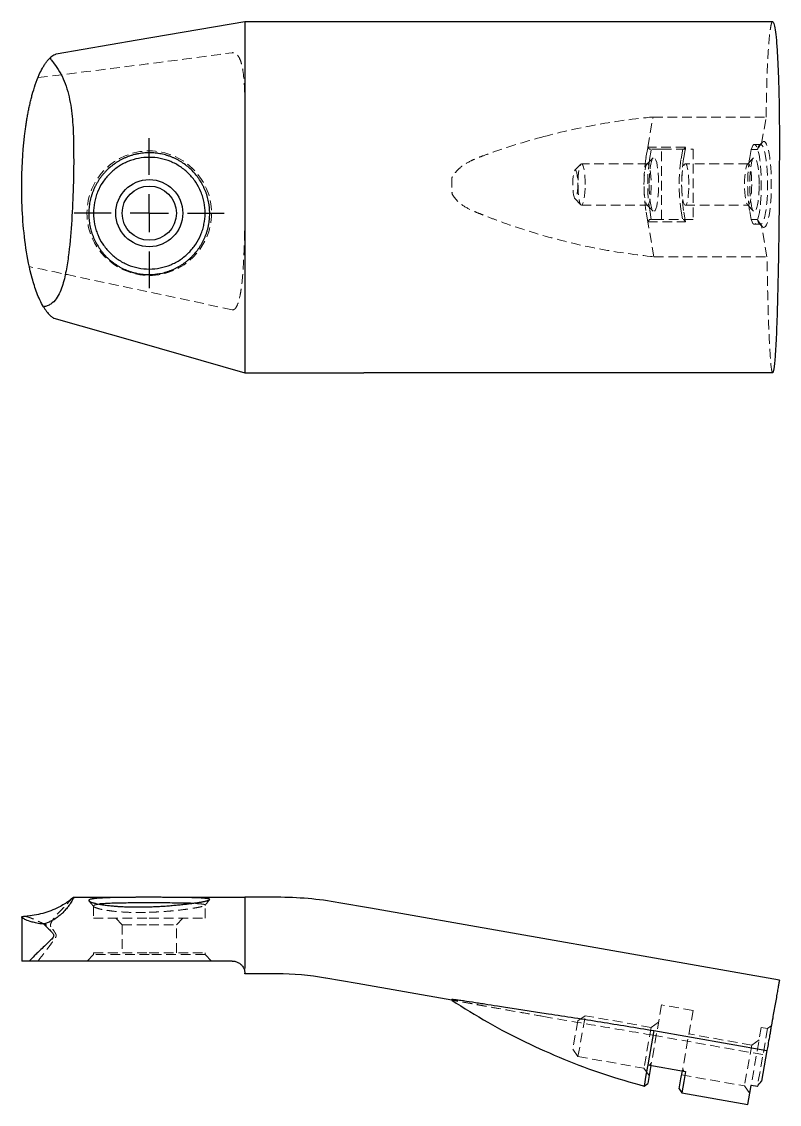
# Model space of a CAD drawing. Header units: millimetres. Extents: x 34 to 250, y 43 to 185.
# Drawn here: x 33.8 to 133, y 43.4 to 185.1 of the extents above; entities that cross this region are included whole.
import ezdxf

# ---------------------------------------------------------------- set-up
doc = ezdxf.new("R2010")
doc.units = ezdxf.units.MM
doc.linetypes.add('HIDDEN', pattern=[1.905, 1.27, -0.635])
doc.layers.add('10', color=7, linetype='Continuous')

# ---------------------------------------------------------------- blocks, each defined once
blk = doc.blocks.new('SW_CENTERMARKSYMBOL_0')
at = {"layer": '10', "color": 0}
for p, q in [((0, 5), (0, 9.81)), ((0, 0), (0, 2.5)), ((-5, 0), (-9.81, 0)), ((0, 0), (-2.5, 0)), ((0, 0), (0, -2.5)), ((0, 0), (2.5, 0)), ((5, 0), (9.81, 0)), ((0, -5), (0, -9.81))]:
    blk.add_line(p, q, dxfattribs=at)

msp = doc.modelspace()

# ---------------------------------------------------------------- linework, layer by layer
at = {"color": 7, "linetype": 'Continuous', "lineweight": 25}
for p, q in [((67.22, 185.09), (63.04, 185.09)), ((74.48, 185.09), (67.22, 185.09)), ((78.59, 185.09), (74.48, 185.09)), ((132.13, 185.09), (78.59, 185.09)), ((37.61, 180.42), (37.52, 180.35)), ((63.04, 139.15), (67.22, 139.15)), ((67.22, 139.15), (74.48, 139.15)), ((74.48, 139.15), (78.59, 139.15)), ((132.13, 139.15), (78.59, 139.15)), ((46.9, 70.45), (40.61, 70.45)), ((63.04, 70.45), (54.41, 70.45)), ((67.22, 70.48), (63.04, 70.48)), ((63.04, 70.45), (63.04, 62.13)), ((79.46, 69.05), (75.35, 69.77)), ((34.96, 68.05), (34.04, 67.97)), ((133, 59.61), (79.46, 69.05)), ((33.81, 67.89), (33.81, 62.13)), ((63.04, 60.46), (63.04, 60.54)), ((67.22, 60.46), (63.04, 60.46)), ((77.72, 59.18), (73.61, 59.9)), ((90.12, 56.99), (77.72, 59.18)), ((90.12, 56.99), (90.15, 57.14)), ((116.57, 53.03), (115.78, 48.54)), ((116.57, 53.03), (131.38, 50.42)), ((131.38, 50.42), (130.67, 46.4)), ((115.78, 48.54), (115.54, 47.21)), ((115.78, 48.54), (120.71, 47.67)), ((116.19, 48.46), (116.01, 47.43)), ((115.54, 47.21), (115.29, 45.76)), ((116.01, 47.43), (115.77, 46.1)), ((120.12, 46.7), (120.3, 47.74)), ((120.71, 47.67), (120.48, 46.34)), ((115.29, 45.76), (115.77, 46.1)), ((119.89, 45.38), (120.12, 46.7)), ((119.89, 45.38), (120.23, 44.89)), ((120.48, 46.34), (120.23, 44.89)), ((129.12, 44.82), (129.3, 45.83)), ((130.12, 45.69), (129.3, 45.83)), ((120.23, 44.89), (128.86, 43.37)), ((128.86, 43.37), (129.12, 44.82))]:
    msp.add_line(p, q, dxfattribs=at)
at = {"color": 7, "linetype": 'HIDDEN', "lineweight": 18}
for p, q in [((115.78, 168.68), (116.46, 172.62)), ((116.46, 172.62), (131.27, 172.62)), ((130.67, 169.16), (131.27, 172.62)), ((115.54, 167.34), (115.78, 168.68)), ((115.78, 168.68), (115.98, 168.39)), ((120.71, 168.68), (115.78, 168.68)), ((120.48, 167.34), (120.71, 168.68)), ((120.71, 168.68), (120.51, 168.39)), ((130.56, 169.01), (129.73, 169.01)), ((130.8, 169.34), (130.4, 168.93)), ((116.46, 167.29), (115.67, 166.46)), ((116.24, 168.39), (115.98, 168.39)), ((116.01, 167.04), (116.24, 168.39)), ((117.59, 168.39), (116.24, 168.39)), ((117.59, 159.2), (117.59, 168.39)), ((117.59, 168.39), (121.7, 168.39)), ((120.35, 168.39), (120.12, 167.04)), ((121.7, 168.39), (121.7, 159.2)), ((129.63, 167.29), (128.83, 166.46)), ((129.3, 168.37), (129.12, 167.34)), ((129.3, 168.37), (130.12, 168.37)), ((107.03, 166.46), (106.23, 165.64)), ((115.75, 166.51), (107.11, 166.51)), ((128.91, 166.51), (120.68, 166.51)), ((106.23, 161.94), (107.03, 161.12)), ((107.11, 161.08), (115.75, 161.08)), ((115.78, 158.9), (115.54, 160.25)), ((115.67, 161.12), (116.46, 160.3)), ((116.24, 159.2), (116.01, 160.54)), ((120.12, 160.54), (120.35, 159.2)), ((120.71, 158.9), (120.48, 160.25)), ((120.68, 161.08), (128.91, 161.08)), ((128.83, 161.12), (129.63, 160.3)), ((129.12, 160.25), (129.3, 159.21)), ((115.98, 159.2), (115.78, 158.9)), ((116.57, 154.33), (115.78, 158.9)), ((115.78, 158.9), (120.71, 158.9)), ((115.98, 159.2), (116.24, 159.2)), ((117.59, 159.2), (116.24, 159.2)), ((121.7, 159.2), (117.59, 159.2)), ((120.51, 159.2), (120.71, 158.9)), ((130.12, 159.21), (129.3, 159.21)), ((129.73, 158.57), (130.56, 158.57)), ((130.4, 158.65), (130.8, 158.24)), ((131.38, 154.33), (130.67, 158.42)), ((116.57, 154.33), (131.38, 154.33)), ((57.82, 67.73), (57.82, 69.46)), ((43.2, 69.33), (43.2, 67.73)), ((34.04, 67.97), (34.17, 67.98)), ((43.2, 67.73), (50.51, 67.73)), ((46.13, 67.73), (46.96, 66.89)), ((46.96, 66.89), (50.51, 66.89)), ((46.96, 66.89), (46.96, 63.22)), ((50.51, 67.73), (57.82, 67.73)), ((50.51, 66.89), (54.06, 66.89)), ((54.06, 66.89), (54.9, 67.73)), ((54.06, 63.22), (54.06, 66.89)), ((43.2, 62.97), (42.37, 62.13)), ((43.2, 63.22), (50.51, 63.22)), ((43.2, 63.22), (43.2, 62.97)), ((50.51, 62.97), (43.2, 62.97)), ((50.51, 63.22), (57.82, 63.22)), ((57.82, 62.97), (50.51, 62.97)), ((57.82, 62.97), (57.82, 63.22)), ((58.66, 62.13), (57.82, 62.97)), ((63.04, 60.52), (63.04, 60.46)), ((102.16, 54.87), (90.12, 56.99)), ((117.59, 56.39), (116.24, 48.75)), ((121.7, 55.66), (117.59, 56.39)), ((121.7, 55.66), (120.35, 48.03)), ((106.61, 54.29), (105.96, 50.59)), ((107.58, 54.97), (106.61, 54.29)), ((106.64, 49.62), (107.58, 54.97)), ((116.22, 53.45), (107.58, 54.97)), ((117.19, 54.12), (116.22, 53.45)), ((116.22, 53.45), (115.28, 48.1)), ((129.38, 51.13), (121.16, 52.58)), ((130.64, 53.45), (129.3, 45.83)), ((131.46, 53.3), (130.12, 45.69)), ((131.46, 53.3), (130.64, 53.45)), ((131.95, 53.64), (131.46, 53.3)), ((116.46, 52.42), (131.27, 49.81)), ((129.38, 51.13), (128.44, 45.78)), ((130.35, 51.8), (129.38, 51.13)), ((105.96, 50.59), (106.64, 49.62)), ((106.64, 49.62), (115.28, 48.1)), ((115.98, 48.5), (116.24, 48.75)), ((116.24, 48.75), (116.19, 48.46)), ((115.28, 48.1), (115.95, 47.13)), ((120.21, 47.23), (128.44, 45.78)), ((120.3, 47.74), (120.35, 48.03)), ((120.35, 48.03), (120.51, 47.7)), ((128.44, 45.78), (129.12, 44.81))]:
    msp.add_line(p, q, dxfattribs=at)
at = {"color": 7, "linetype": 'Continuous', "lineweight": 25, "flags": 128}
for points in [[(63.04, 185.09), (48.93, 182.67), (38.32, 180.86)], [(38, 146.3), (48.93, 143.18), (63.04, 139.15)]]:
    msp.add_lwpolyline(points, dxfattribs=at)
at = {"color": 7, "linetype": 'HIDDEN', "lineweight": 18, "flags": 128}
for points in [[(129.3, 168.37), (129.42, 168.68), (129.54, 168.89), (129.67, 169), (129.8, 169), (129.93, 168.89), (130.05, 168.69), (130.17, 168.38), (130.28, 167.97), (130.38, 167.49), (130.46, 166.92), (130.53, 166.3), (130.58, 165.62), (130.62, 164.9), (130.64, 164.16), (130.64, 163.42), (130.62, 162.68), (130.58, 161.96), (130.53, 161.29), (130.46, 160.66), (130.38, 160.1), (130.28, 159.61), (130.17, 159.21), (130.05, 158.9), (129.93, 158.69), (129.8, 158.58), (129.67, 158.58), (129.54, 158.69), (129.42, 158.9), (129.3, 159.21)], [(130.12, 168.37), (130.24, 168.68), (130.36, 168.89), (130.49, 169), (130.62, 169), (130.75, 168.89), (130.87, 168.69), (130.99, 168.38), (131.1, 167.97), (131.2, 167.49), (131.28, 166.92), (131.35, 166.3), (131.41, 165.62), (131.44, 164.9), (131.46, 164.16), (131.46, 163.42), (131.44, 162.68), (131.41, 161.96), (131.35, 161.29), (131.28, 160.66), (131.2, 160.1), (131.1, 159.61), (130.99, 159.21), (130.87, 158.9), (130.75, 158.69), (130.62, 158.58), (130.49, 158.58), (130.36, 158.69), (130.24, 158.9), (130.12, 159.21)], [(130.67, 158.42), (130.8, 158.24), (130.93, 158.16), (131.06, 158.18), (131.19, 158.3), (131.32, 158.52), (131.44, 158.83), (131.55, 159.24), (131.65, 159.72), (131.74, 160.28), (131.81, 160.91), (131.87, 161.58), (131.91, 162.29), (131.94, 163.04), (131.95, 163.79), (131.94, 164.55), (131.91, 165.29), (131.87, 166), (131.81, 166.68), (131.74, 167.3), (131.65, 167.86), (131.55, 168.35), (131.44, 168.75), (131.32, 169.06), (131.19, 169.28), (131.06, 169.41), (130.93, 169.43), (130.8, 169.34), (130.67, 169.16)], [(115.95, 163.79), (115.96, 163.19), (115.99, 162.61), (116.03, 162.06), (116.09, 161.56), (116.16, 161.13), (116.25, 160.77), (116.34, 160.5), (116.44, 160.32), (116.54, 160.24), (116.65, 160.27), (116.75, 160.4), (116.85, 160.62), (116.94, 160.94), (117.02, 161.33), (117.08, 161.8), (117.13, 162.33), (117.17, 162.9), (117.19, 163.49), (117.19, 164.09), (117.17, 164.69), (117.13, 165.25), (117.08, 165.78), (117.02, 166.25), (116.94, 166.65), (116.85, 166.96), (116.75, 167.19), (116.65, 167.31), (116.54, 167.34), (116.44, 167.26), (116.34, 167.09), (116.25, 166.81), (116.16, 166.46), (116.09, 166.02), (116.03, 165.52), (115.99, 164.97), (115.96, 164.39), (115.95, 163.79)], [(130.35, 163.79), (130.34, 164.39), (130.32, 164.97), (130.27, 165.52), (130.21, 166.02), (130.14, 166.46), (130.06, 166.81), (129.96, 167.09), (129.86, 167.26), (129.76, 167.34), (129.66, 167.31), (129.55, 167.19), (129.46, 166.96), (129.37, 166.65), (129.29, 166.25), (129.22, 165.78), (129.17, 165.25), (129.14, 164.69), (129.12, 164.09), (129.12, 163.49), (129.14, 162.9), (129.17, 162.33), (129.22, 161.8), (129.29, 161.33), (129.37, 160.94), (129.46, 160.62), (129.55, 160.4), (129.66, 160.27), (129.76, 160.24), (129.86, 160.32), (129.96, 160.5), (130.06, 160.77), (130.14, 161.13), (130.21, 161.56), (130.27, 162.06), (130.32, 162.61), (130.34, 163.19), (130.35, 163.79)], [(107.58, 163.79), (107.57, 164.32), (107.55, 164.83), (107.5, 165.3), (107.44, 165.71), (107.37, 166.05), (107.29, 166.3), (107.2, 166.45), (107.11, 166.51), (107.02, 166.45), (106.93, 166.3), (106.85, 166.05), (106.78, 165.71), (106.72, 165.3), (106.67, 164.83), (106.65, 164.32), (106.64, 163.79), (106.65, 163.26), (106.67, 162.75), (106.72, 162.28), (106.78, 161.87), (106.85, 161.53), (106.93, 161.28), (107.02, 161.13), (107.11, 161.08), (107.2, 161.13), (107.29, 161.28), (107.37, 161.53), (107.44, 161.87), (107.5, 162.28), (107.55, 162.75), (107.57, 163.26), (107.58, 163.79)], [(115.28, 163.79), (115.29, 164.32), (115.31, 164.83), (115.36, 165.3), (115.42, 165.71), (115.49, 166.05), (115.57, 166.3), (115.66, 166.45), (115.75, 166.51), (115.84, 166.45), (115.93, 166.3), (116.01, 166.05), (116.08, 165.71), (116.14, 165.3), (116.18, 164.83), (116.21, 164.32), (116.22, 163.79), (116.21, 163.26), (116.18, 162.75), (116.14, 162.28), (116.08, 161.87), (116.01, 161.53), (115.93, 161.28), (115.84, 161.13), (115.75, 161.08), (115.66, 161.13), (115.57, 161.28), (115.49, 161.53), (115.42, 161.87), (115.36, 162.28), (115.31, 162.75), (115.29, 163.26), (115.28, 163.79)], [(121.16, 163.79), (121.15, 164.32), (121.12, 164.83), (121.08, 165.3), (121.02, 165.71), (120.95, 166.05), (120.87, 166.3), (120.78, 166.45), (120.68, 166.51), (120.59, 166.45), (120.5, 166.3), (120.42, 166.05), (120.35, 165.71), (120.29, 165.3), (120.25, 164.83), (120.22, 164.32), (120.21, 163.79), (120.22, 163.26), (120.25, 162.75), (120.29, 162.28), (120.35, 161.87), (120.42, 161.53), (120.5, 161.28), (120.59, 161.13), (120.68, 161.08), (120.78, 161.13), (120.87, 161.28), (120.95, 161.53), (121.02, 161.87), (121.08, 162.28), (121.12, 162.75), (121.15, 163.26), (121.16, 163.79)], [(129.38, 163.79), (129.37, 163.26), (129.35, 162.75), (129.3, 162.28), (129.25, 161.87), (129.17, 161.53), (129.09, 161.28), (129, 161.13), (128.91, 161.08), (128.82, 161.13), (128.73, 161.28), (128.65, 161.53), (128.58, 161.87), (128.52, 162.28), (128.48, 162.75), (128.45, 163.26), (128.44, 163.79), (128.45, 164.32), (128.48, 164.83), (128.52, 165.3), (128.58, 165.71), (128.65, 166.05), (128.73, 166.3), (128.82, 166.45), (128.91, 166.51), (129, 166.45), (129.09, 166.3), (129.17, 166.05), (129.25, 165.71), (129.3, 165.3), (129.35, 164.83), (129.37, 164.32), (129.38, 163.79)], [(106.61, 163.79), (106.6, 163.36), (106.58, 162.95), (106.54, 162.58), (106.48, 162.28), (106.42, 162.07), (106.34, 161.94), (106.27, 161.91), (106.19, 161.99), (106.12, 162.16), (106.06, 162.42), (106.01, 162.76), (105.98, 163.15), (105.96, 163.57), (105.96, 164.01), (105.98, 164.43), (106.01, 164.82), (106.06, 165.16), (106.12, 165.42), (106.19, 165.59), (106.27, 165.67), (106.34, 165.64), (106.42, 165.52), (106.48, 165.3), (106.54, 165), (106.58, 164.63), (106.6, 164.22), (106.61, 163.79)]]:
    msp.add_lwpolyline(points, dxfattribs=at)
at = {"color": 7, "linetype": 'HIDDEN', "lineweight": 18}
msp.add_circle((50.51, 160.03), 8.15, dxfattribs=at)
at = {"color": 7, "linetype": 'Continuous', "lineweight": 25}
for radius in [4.39, 3.55]:
    msp.add_circle((50.51, 160.03), radius, dxfattribs=at)
at = {"color": 7, "linetype": 'HIDDEN', "lineweight": 18}
for centre, radius, start, end in [((139.18, 163.79), 23.9, 171.471, 188.529), ((144.12, 163.79), 23.9, 171.471, 188.529), ((152.75, 163.79), 23.9, 171.471, 188.529), ((137.54, 163.79), 21.78, 171.4209, 188.5791), ((141.66, 163.79), 21.78, 171.4209, 188.5791), ((118.58, 163.79), 28.46, 178.2422, 182.445)]:
    msp.add_arc(centre, radius, start, end, dxfattribs=at)
at = {"color": 7, "linetype": 'Continuous', "lineweight": 25}
for radius in [46.78, 36.76]:
    msp.add_arc((67.22, 23.7), radius, 80, 90, dxfattribs=at)
for points, knots in [([(63.04, 185.09), (63.04, 185.09), (63.04, 185.11), (63.04, 185.03), (63.04, 184.85), (63.04, 184.54), (63.04, 184.15), (63.04, 183.48), (63.04, 182.43), (63.04, 181), (63.04, 179.42), (63.04, 177.76), (63.04, 175.92), (63.04, 173.96), (63.04, 171.95), (63.04, 170.67), (63.04, 170.06)], [0, 0, 0, 0, 0.004083, 0.030239, 0.057959, 0.08825, 0.121695, 0.158497, 0.241577, 0.335007, 0.434955, 0.537534, 0.639402, 0.769811, 0.890622, 1, 1, 1, 1]), ([(132.13, 185.09), (132.18, 185.09), (132.23, 185.02), (132.34, 184.67), (132.4, 184.41), (132.5, 183.67), (132.56, 183.21), (132.66, 182.08), (132.7, 181.42), (132.79, 179.96), (132.83, 179.15), (132.89, 177.43), (132.92, 176.52), (132.96, 174.67), (132.98, 173.72), (133, 171.86), (133, 170.94), (133, 170.06)], [0, 0, 0, 0, 0.125, 0.125, 0.25, 0.25, 0.375, 0.375, 0.5, 0.5, 0.625, 0.625, 0.75, 0.75, 0.875, 0.875, 1, 1, 1, 1]), ([(34.17, 170.06), (34.2, 170.26), (34.25, 170.67), (34.33, 171.29), (34.42, 171.91), (34.53, 172.53), (34.64, 173.16), (34.76, 173.77), (34.9, 174.38), (35.04, 174.98), (35.26, 175.79), (35.58, 176.87), (36.02, 178.03), (36.44, 178.87), (36.75, 179.39), (36.98, 179.74), (37.21, 180.03), (37.42, 180.25), (37.56, 180.38), (37.62, 180.44)], [0, 0, 0, 0, 0.054809, 0.110392, 0.166517, 0.222934, 0.279383, 0.335597, 0.391306, 0.446239, 0.500134, 0.617977, 0.749928, 0.833016, 0.874807, 0.914797, 0.94831, 0.976414, 1, 1, 1, 1]), ([(37.62, 180.44), (37.6, 180.42), (37.59, 180.41), (37.58, 180.37), (37.57, 180.36), (37.57, 180.31), (37.58, 180.27), (37.62, 180.17), (37.66, 180.11), (37.81, 179.9), (37.93, 179.75), (38.3, 179.28), (38.55, 178.93), (39, 178.17), (39.21, 177.75), (39.56, 176.88), (39.71, 176.43), (39.96, 175.5), (40.07, 175.02), (40.25, 174.05), (40.32, 173.56), (40.49, 172.08), (40.55, 171.08), (40.58, 170.08)], [0, 0, 0, 0, 0.007812, 0.007812, 0.015625, 0.015625, 0.03125, 0.03125, 0.0625, 0.0625, 0.125, 0.125, 0.25, 0.25, 0.375, 0.375, 0.5, 0.5, 0.625, 0.625, 0.75, 0.75, 1, 1, 1, 1]), ([(38.32, 180.86), (38.32, 180.86), (38.33, 180.86), (38.28, 180.84), (38.03, 180.74), (37.79, 180.56), (37.62, 180.44)], [0, 0, 0, 0, 0.013389, 0.100866, 0.355789, 1, 1, 1, 1]), ([(63.04, 170.06), (63.04, 169.01), (63.04, 166.83), (63.04, 163.43), (63.04, 159.8), (63.04, 156.29), (63.04, 153), (63.04, 150.02), (63.04, 147.2), (63.04, 144.81), (63.04, 142.9), (63.04, 141.47), (63.04, 140.41), (63.04, 139.7), (63.04, 139.34), (63.04, 139.19), (63.04, 139.14), (63.04, 139.15), (63.04, 139.15)], [0, 0, 0, 0, 0.097909, 0.204523, 0.318776, 0.43851, 0.534172, 0.628648, 0.718948, 0.801636, 0.857018, 0.904521, 0.943025, 0.965732, 0.983517, 0.990992, 0.997903, 1, 1, 1, 1]), ([(133, 170.06), (133, 168.24), (133, 166.35), (132.98, 162.52), (132.96, 160.58), (132.92, 156.78), (132.89, 154.91), (132.83, 151.37), (132.79, 149.71), (132.7, 146.69), (132.66, 145.34), (132.56, 143.03), (132.5, 142.07), (132.4, 140.56), (132.34, 140.02), (132.23, 139.31), (132.18, 139.15), (132.13, 139.15)], [0, 0, 0, 0, 0.125, 0.125, 0.25, 0.25, 0.375, 0.375, 0.5, 0.5, 0.625, 0.625, 0.75, 0.75, 0.875, 0.875, 1, 1, 1, 1]), ([(50.51, 167.94), (50.64, 167.94), (50.77, 167.94), (51.03, 167.92), (51.16, 167.91), (51.36, 167.89), (51.42, 167.89), (51.55, 167.87), (51.62, 167.86), (51.81, 167.83), (51.94, 167.81), (52.32, 167.73), (52.57, 167.67), (52.94, 167.56), (53.06, 167.52), (53.31, 167.43), (53.43, 167.38), (53.61, 167.31), (53.67, 167.28), (53.79, 167.23), (53.85, 167.2), (53.96, 167.14), (54.02, 167.12), (54.14, 167.06), (54.2, 167.03), (54.37, 166.93), (54.48, 166.87), (54.7, 166.74), (54.81, 166.67), (55.14, 166.45), (55.34, 166.29), (55.74, 165.96), (55.94, 165.79), (56.31, 165.42), (56.48, 165.22), (56.81, 164.82), (56.96, 164.61), (57.25, 164.18), (57.38, 163.96), (57.53, 163.67), (57.56, 163.61), (57.62, 163.49), (57.65, 163.43), (57.7, 163.31), (57.73, 163.25), (57.78, 163.13), (57.81, 163.07), (57.88, 162.89), (57.93, 162.77), (58.02, 162.53), (58.06, 162.4), (58.13, 162.16), (58.16, 162.03), (58.23, 161.78), (58.25, 161.65), (58.3, 161.4), (58.33, 161.27), (58.35, 161.07), (58.36, 161.01), (58.38, 160.88), (58.39, 160.81), (58.4, 160.62), (58.41, 160.49), (58.42, 160.23), (58.43, 160.1), (58.43, 159.71), (58.41, 159.45), (58.37, 159.06), (58.36, 158.93), (58.32, 158.68), (58.3, 158.55), (58.26, 158.35), (58.24, 158.29), (58.21, 158.16), (58.2, 158.1), (58.15, 157.91), (58.12, 157.78), (58.04, 157.53), (58, 157.41), (57.91, 157.17), (57.86, 157.05), (57.77, 156.81), (57.71, 156.69), (57.6, 156.45), (57.54, 156.34), (57.42, 156.11), (57.36, 155.99), (57.26, 155.83), (57.22, 155.77), (57.15, 155.66), (57.12, 155.6), (57.01, 155.44), (56.93, 155.34), (56.78, 155.13), (56.7, 155.02), (56.45, 154.72), (56.28, 154.53), (56, 154.26), (55.91, 154.17), (55.72, 153.99), (55.62, 153.9), (55.47, 153.78), (55.42, 153.74), (55.31, 153.66), (55.26, 153.62), (55.11, 153.5), (55, 153.43), (54.78, 153.28), (54.67, 153.21), (54.45, 153.08), (54.34, 153.01), (54.11, 152.89), (54, 152.83), (53.77, 152.72), (53.65, 152.67), (53.41, 152.57), (53.29, 152.52), (53.1, 152.45), (53.04, 152.43), (52.92, 152.39), (52.85, 152.37), (52.67, 152.31), (52.54, 152.27), (52.29, 152.21), (52.16, 152.18), (51.9, 152.13), (51.78, 152.11), (51.58, 152.08), (51.52, 152.07), (51.39, 152.05), (51.32, 152.04), (51.13, 152.02), (51, 152.01), (50.74, 152), (50.61, 152), (50.22, 152), (49.96, 152.01), (49.58, 152.05), (49.45, 152.06), (49.19, 152.1), (49.06, 152.12), (48.87, 152.16), (48.81, 152.17), (48.68, 152.2), (48.62, 152.22), (48.43, 152.27), (48.3, 152.3), (48.05, 152.38), (47.93, 152.42), (47.69, 152.51), (47.57, 152.55), (47.33, 152.65), (47.21, 152.7), (46.98, 152.82), (46.86, 152.87), (46.63, 153), (46.52, 153.06), (46.35, 153.16), (46.3, 153.2), (46.19, 153.27), (46.13, 153.31), (45.97, 153.41), (45.87, 153.49), (45.66, 153.65), (45.56, 153.73), (45.26, 153.97), (45.07, 154.15), (44.8, 154.42), (44.71, 154.52), (44.58, 154.66), (44.54, 154.71), (44.45, 154.81), (44.41, 154.86), (44.33, 154.96), (44.29, 155.02), (44.21, 155.12), (44.17, 155.17), (44.05, 155.33), (43.98, 155.44), (43.77, 155.76), (43.63, 155.98), (43.45, 156.33), (43.4, 156.44), (43.29, 156.68), (43.23, 156.79), (43.14, 157.04), (43.09, 157.16), (43, 157.41), (42.96, 157.53), (42.89, 157.78), (42.85, 157.9), (42.79, 158.16), (42.76, 158.28), (42.69, 158.66), (42.65, 158.92), (42.61, 159.31), (42.6, 159.44), (42.59, 159.63), (42.59, 159.7), (42.59, 159.83), (42.59, 159.9), (42.59, 160.03), (42.59, 160.09), (42.59, 160.22), (42.6, 160.29), (42.6, 160.48), (42.61, 160.61), (42.65, 161), (42.69, 161.26), (42.79, 161.77), (42.85, 162.02), (42.95, 162.33), (42.97, 162.4), (43.01, 162.52), (43.03, 162.58), (43.07, 162.71), (43.1, 162.77), (43.14, 162.89), (43.17, 162.95), (43.24, 163.13), (43.29, 163.25), (43.4, 163.49), (43.46, 163.6), (43.58, 163.83), (43.65, 163.95), (43.78, 164.17), (43.85, 164.28), (43.99, 164.5), (44.07, 164.6), (44.18, 164.76), (44.22, 164.81), (44.3, 164.92), (44.35, 164.97), (44.47, 165.12), (44.55, 165.22), (44.73, 165.41), (44.82, 165.51), (45.09, 165.79), (45.28, 165.96), (45.58, 166.21), (45.69, 166.29), (45.89, 166.44), (46, 166.52), (46.16, 166.63), (46.22, 166.66), (46.33, 166.74), (46.38, 166.77), (46.55, 166.87), (46.66, 166.94), (46.89, 167.06), (47.01, 167.12), (47.24, 167.23), (47.36, 167.28), (47.6, 167.38), (47.72, 167.43), (47.96, 167.52), (48.09, 167.56), (48.34, 167.63), (48.46, 167.67), (48.65, 167.72), (48.71, 167.73), (48.84, 167.76), (48.91, 167.77), (49.1, 167.81), (49.23, 167.83), (49.48, 167.87), (49.61, 167.89), (50, 167.93), (50.25, 167.94), (50.51, 167.94)], [0.0021319, 0.0021319, 0.0021319, 0.0021319, 0.00259569, 0.00259569, 0.00305949, 0.00305949, 0.00329139, 0.00329139, 0.00352329, 0.00352329, 0.00398708, 0.00398708, 0.00491467, 0.00491467, 0.00537847, 0.00537847, 0.00584226, 0.00584226, 0.00607416, 0.00607416, 0.00630606, 0.00630606, 0.00653795, 0.00653795, 0.00676985, 0.00676985, 0.00723365, 0.00723365, 0.00769744, 0.00769744, 0.00862503, 0.00862503, 0.00955262, 0.00955262, 0.01048021, 0.01048021, 0.01140781, 0.01140781, 0.0123354, 0.0123354, 0.01256729, 0.01256729, 0.01279919, 0.01279919, 0.01303109, 0.01303109, 0.01326299, 0.01326299, 0.01372678, 0.01372678, 0.01419058, 0.01419058, 0.01465437, 0.01465437, 0.01511817, 0.01511817, 0.01558196, 0.01558196, 0.01581386, 0.01581386, 0.01604576, 0.01604576, 0.01650955, 0.01650955, 0.01697335, 0.01697335, 0.01790094, 0.01790094, 0.01836473, 0.01836473, 0.01882853, 0.01882853, 0.01906043, 0.01906043, 0.01929233, 0.01929233, 0.01975612, 0.01975612, 0.02021992, 0.02021992, 0.02068371, 0.02068371, 0.02114751, 0.02114751, 0.0216113, 0.0216113, 0.0220751, 0.0220751, 0.02230699, 0.02230699, 0.02253889, 0.02253889, 0.02300269, 0.02300269, 0.02346648, 0.02346648, 0.02439407, 0.02439407, 0.02485787, 0.02485787, 0.02532166, 0.02532166, 0.02555356, 0.02555356, 0.02578546, 0.02578546, 0.02624925, 0.02624925, 0.02671305, 0.02671305, 0.02717685, 0.02717685, 0.02764064, 0.02764064, 0.02810444, 0.02810444, 0.02856823, 0.02856823, 0.02880013, 0.02880013, 0.02903203, 0.02903203, 0.02949582, 0.02949582, 0.02995962, 0.02995962, 0.03042341, 0.03042341, 0.03065531, 0.03065531, 0.03088721, 0.03088721, 0.031351, 0.031351, 0.0318148, 0.0318148, 0.03274239, 0.03274239, 0.03320618, 0.03320618, 0.03366998, 0.03366998, 0.03390188, 0.03390188, 0.03413377, 0.03413377, 0.03459757, 0.03459757, 0.03506137, 0.03506137, 0.03552516, 0.03552516, 0.03598896, 0.03598896, 0.03645275, 0.03645275, 0.03691655, 0.03691655, 0.03714844, 0.03714844, 0.03738034, 0.03738034, 0.03784414, 0.03784414, 0.03830793, 0.03830793, 0.03923552, 0.03923552, 0.03969932, 0.03969932, 0.03993122, 0.03993122, 0.04016311, 0.04016311, 0.04039501, 0.04039501, 0.04062691, 0.04062691, 0.0410907, 0.0410907, 0.04201829, 0.04201829, 0.04248209, 0.04248209, 0.04294589, 0.04294589, 0.04340968, 0.04340968, 0.04387348, 0.04387348, 0.04433727, 0.04433727, 0.04480107, 0.04480107, 0.04572866, 0.04572866, 0.04619245, 0.04619245, 0.04642435, 0.04642435, 0.04665625, 0.04665625, 0.04688815, 0.04688815, 0.04712004, 0.04712004, 0.04758384, 0.04758384, 0.04851143, 0.04851143, 0.04943902, 0.04943902, 0.04967092, 0.04967092, 0.04990281, 0.04990281, 0.05013471, 0.05013471, 0.05036661, 0.05036661, 0.05083041, 0.05083041, 0.0512942, 0.0512942, 0.051758, 0.051758, 0.05222179, 0.05222179, 0.05268559, 0.05268559, 0.05291748, 0.05291748, 0.05314938, 0.05314938, 0.05361318, 0.05361318, 0.05407697, 0.05407697, 0.05500456, 0.05500456, 0.05546836, 0.05546836, 0.05593215, 0.05593215, 0.05616405, 0.05616405, 0.05639595, 0.05639595, 0.05685974, 0.05685974, 0.05732354, 0.05732354, 0.05778733, 0.05778733, 0.05825113, 0.05825113, 0.05871493, 0.05871493, 0.05917872, 0.05917872, 0.05941062, 0.05941062, 0.05964252, 0.05964252, 0.06010631, 0.06010631, 0.06057011, 0.06057011, 0.0614977, 0.0614977, 0.0614977, 0.0614977]), ([(50.51, 152.72), (51, 152.72), (51.47, 152.77), (52.41, 152.96), (52.88, 153.1), (53.54, 153.37), (53.75, 153.47), (54.17, 153.7), (54.38, 153.82), (54.98, 154.22), (55.34, 154.53), (55.85, 155.03), (56.01, 155.21), (56.31, 155.58), (56.46, 155.77), (56.85, 156.36), (57.08, 156.78), (57.35, 157.44), (57.44, 157.67), (57.58, 158.13), (57.63, 158.36), (57.77, 159.06), (57.82, 159.53), (57.82, 160.49), (57.78, 160.97), (57.64, 161.67), (57.58, 161.9), (57.45, 162.36), (57.36, 162.59), (57.09, 163.26), (56.87, 163.68), (56.34, 164.47), (56.03, 164.85), (55.36, 165.53), (54.99, 165.83), (54.39, 166.23), (54.18, 166.36), (53.76, 166.59), (53.54, 166.69), (52.88, 166.96), (52.42, 167.1), (51.48, 167.29), (51, 167.34), (50.03, 167.34), (49.56, 167.29), (48.62, 167.11), (48.15, 166.97), (47.49, 166.69), (47.27, 166.59), (46.85, 166.36), (46.64, 166.24), (46.04, 165.83), (45.67, 165.53), (45.17, 165.02), (45.01, 164.84), (44.7, 164.47), (44.56, 164.28), (44.16, 163.68), (43.94, 163.26), (43.66, 162.6), (43.58, 162.37), (43.44, 161.91), (43.39, 161.68), (43.25, 160.98), (43.2, 160.5), (43.2, 159.54), (43.25, 159.07), (43.39, 158.37), (43.45, 158.14), (43.59, 157.68), (43.67, 157.46), (43.94, 156.79), (44.16, 156.38), (44.69, 155.59), (45, 155.21), (45.67, 154.54), (46.04, 154.23), (46.63, 153.83), (46.84, 153.71), (47.26, 153.48), (47.48, 153.38), (48.14, 153.1), (48.59, 152.96), (49.54, 152.77), (50.02, 152.72), (50.5, 152.72)], [0, 0, 0, 0, 0.03125, 0.03125, 0.0625, 0.0625, 0.078125, 0.078125, 0.09375, 0.09375, 0.125, 0.125, 0.140625, 0.140625, 0.15625, 0.15625, 0.1875, 0.1875, 0.203125, 0.203125, 0.21875, 0.21875, 0.25, 0.25, 0.28125, 0.28125, 0.296875, 0.296875, 0.3125, 0.3125, 0.34375, 0.34375, 0.375, 0.375, 0.40625, 0.40625, 0.421875, 0.421875, 0.4375, 0.4375, 0.46875, 0.46875, 0.5, 0.5, 0.53125, 0.53125, 0.5625, 0.5625, 0.578125, 0.578125, 0.59375, 0.59375, 0.625, 0.625, 0.640625, 0.640625, 0.65625, 0.65625, 0.6875, 0.6875, 0.703125, 0.703125, 0.71875, 0.71875, 0.75, 0.75, 0.78125, 0.78125, 0.796875, 0.796875, 0.8125, 0.8125, 0.84375, 0.84375, 0.875, 0.875, 0.90625, 0.90625, 0.921875, 0.921875, 0.9375, 0.9375, 0.96875, 0.96875, 1, 1, 1, 1]), ([(36.66, 147.77), (36.48, 148.06), (36.33, 148.36), (36.04, 148.97), (35.91, 149.28), (35.56, 150.22), (35.36, 150.86), (34.83, 152.81), (34.57, 154.13), (34.17, 156.78), (34.03, 158.13), (33.85, 160.81), (33.81, 162.16), (33.81, 163.5)], [0, 0, 0, 0, 0.0625, 0.0625, 0.125, 0.125, 0.25, 0.25, 0.5, 0.5, 0.75, 0.75, 1, 1, 1, 1]), ([(40.56, 163.44), (40.51, 162), (40.45, 160.55), (40.27, 157.68), (40.15, 156.25), (39.89, 154.13), (39.79, 153.43), (39.54, 152.03), (39.39, 151.34), (39.08, 150.35), (38.97, 150.03), (38.69, 149.4), (38.53, 149.1), (38.13, 148.55), (37.89, 148.31), (37.47, 148.04), (37.32, 147.96), (37, 147.84), (36.83, 147.8), (36.66, 147.77)], [0, 0, 0, 0, 0.25, 0.25, 0.5, 0.5, 0.625, 0.625, 0.75, 0.75, 0.8125, 0.8125, 0.875, 0.875, 0.9375, 0.9375, 0.96875, 0.96875, 1, 1, 1, 1]), ([(36.66, 147.77), (36.79, 147.57), (37.05, 147.15), (37.48, 146.68), (37.82, 146.41), (37.96, 146.32), (38, 146.3), (38, 146.3), (38, 146.3)], [0, 0, 0, 0, 0.31949, 0.64529, 0.888233, 0.939525, 0.982477, 1, 1, 1, 1]), ([(40.48, 70.42), (40.36, 70.31), (40.07, 70.04), (39.53, 69.66), (38.86, 69.26), (38.04, 68.86), (37.08, 68.5), (36, 68.21), (35.26, 68.1), (34.89, 68.04)], [0, 0, 0, 0, 0.074077, 0.187232, 0.30442, 0.428718, 0.609082, 0.802396, 1, 1, 1, 1]), ([(40.56, 70.3), (40.51, 70.21), (40.45, 70.1), (40.27, 69.8), (40.15, 69.62), (39.89, 69.26), (39.79, 69.13), (39.54, 68.82), (39.39, 68.65), (39.08, 68.35), (38.97, 68.24), (38.69, 68.01), (38.53, 67.88), (38.13, 67.62), (37.89, 67.47), (37.47, 67.27), (37.32, 67.21), (37, 67.08), (36.83, 67.03), (36.66, 66.98)], [0, 0, 0, 0, 0.25, 0.25, 0.5, 0.5, 0.625, 0.625, 0.75, 0.75, 0.8125, 0.8125, 0.875, 0.875, 0.9375, 0.9375, 0.96875, 0.96875, 1, 1, 1, 1]), ([(40.61, 70.45), (40.61, 70.44), (40.62, 70.42), (40.6, 70.37), (40.57, 70.32), (40.56, 70.3)], [0, 0, 0, 0, 0.2385537, 0.6192154, 1, 1, 1, 1]), ([(50.51, 70.47), (50.64, 70.47), (50.77, 70.47), (51.03, 70.47), (51.16, 70.47), (51.36, 70.47), (51.42, 70.47), (51.55, 70.47), (51.62, 70.47), (51.81, 70.47), (51.94, 70.47), (52.32, 70.47), (52.57, 70.47), (52.94, 70.46), (53.06, 70.46), (53.31, 70.46), (53.43, 70.46), (53.61, 70.46), (53.67, 70.46), (53.79, 70.46), (53.85, 70.46), (53.96, 70.46), (54.02, 70.46), (54.14, 70.46), (54.2, 70.46), (54.37, 70.45), (54.48, 70.45), (54.7, 70.45), (54.81, 70.45), (55.14, 70.44), (55.34, 70.44), (55.74, 70.43), (55.94, 70.43), (56.31, 70.42), (56.48, 70.41), (56.81, 70.4), (56.96, 70.4), (57.25, 70.38), (57.38, 70.37), (57.53, 70.36), (57.56, 70.36), (57.62, 70.36), (57.65, 70.36), (57.7, 70.35), (57.73, 70.35), (57.78, 70.34), (57.81, 70.34), (57.88, 70.33), (57.93, 70.33), (58.02, 70.32), (58.06, 70.31), (58.13, 70.3), (58.16, 70.3), (58.23, 70.28), (58.25, 70.28), (58.3, 70.26), (58.33, 70.26), (58.35, 70.25), (58.36, 70.24), (58.38, 70.24), (58.39, 70.23), (58.4, 70.22), (58.41, 70.21), (58.42, 70.2), (58.43, 70.19), (58.43, 70.17), (58.41, 70.15), (58.37, 70.12), (58.36, 70.12), (58.32, 70.1), (58.3, 70.09), (58.26, 70.07), (58.24, 70.07), (58.21, 70.06), (58.2, 70.05), (58.15, 70.04), (58.12, 70.03), (58.04, 70.01), (58, 70), (57.91, 69.98), (57.86, 69.97), (57.77, 69.95), (57.71, 69.94), (57.6, 69.91), (57.54, 69.9), (57.42, 69.88), (57.36, 69.87), (57.26, 69.85), (57.22, 69.84), (57.15, 69.83), (57.12, 69.83), (57.01, 69.81), (56.93, 69.8), (56.78, 69.77), (56.7, 69.76), (56.45, 69.73), (56.28, 69.7), (56, 69.67), (55.91, 69.66), (55.72, 69.63), (55.62, 69.62), (55.47, 69.6), (55.42, 69.6), (55.31, 69.58), (55.26, 69.58), (55.11, 69.56), (55, 69.55), (54.78, 69.53), (54.67, 69.51), (54.45, 69.49), (54.34, 69.48), (54.11, 69.46), (54, 69.45), (53.77, 69.43), (53.65, 69.42), (53.41, 69.4), (53.29, 69.39), (53.1, 69.37), (53.04, 69.37), (52.92, 69.36), (52.85, 69.35), (52.67, 69.34), (52.54, 69.33), (52.29, 69.32), (52.16, 69.31), (51.9, 69.29), (51.78, 69.28), (51.58, 69.27), (51.52, 69.27), (51.39, 69.27), (51.32, 69.26), (51.13, 69.25), (51, 69.25), (50.74, 69.24), (50.61, 69.23), (50.22, 69.22), (49.96, 69.21), (49.58, 69.21), (49.45, 69.21), (49.19, 69.21), (49.06, 69.21), (48.87, 69.21), (48.81, 69.21), (48.68, 69.21), (48.62, 69.21), (48.43, 69.21), (48.3, 69.21), (48.05, 69.22), (47.93, 69.22), (47.69, 69.23), (47.57, 69.23), (47.33, 69.24), (47.21, 69.24), (46.98, 69.26), (46.86, 69.26), (46.63, 69.27), (46.52, 69.28), (46.35, 69.29), (46.3, 69.3), (46.19, 69.31), (46.13, 69.31), (45.97, 69.32), (45.87, 69.33), (45.66, 69.35), (45.56, 69.36), (45.26, 69.39), (45.07, 69.41), (44.8, 69.45), (44.71, 69.46), (44.58, 69.48), (44.54, 69.48), (44.45, 69.5), (44.41, 69.5), (44.33, 69.51), (44.29, 69.52), (44.21, 69.53), (44.17, 69.54), (44.05, 69.56), (43.98, 69.57), (43.77, 69.61), (43.63, 69.64), (43.45, 69.68), (43.4, 69.69), (43.29, 69.72), (43.23, 69.74), (43.14, 69.76), (43.09, 69.78), (43, 69.8), (42.96, 69.82), (42.89, 69.85), (42.85, 69.86), (42.79, 69.88), (42.76, 69.9), (42.69, 69.94), (42.65, 69.96), (42.61, 70), (42.6, 70.01), (42.59, 70.03), (42.59, 70.04), (42.59, 70.05), (42.59, 70.05), (42.59, 70.06), (42.59, 70.07), (42.59, 70.08), (42.6, 70.09), (42.6, 70.1), (42.61, 70.11), (42.65, 70.15), (42.69, 70.17), (42.79, 70.2), (42.85, 70.22), (42.95, 70.24), (42.97, 70.25), (43.01, 70.25), (43.03, 70.26), (43.07, 70.27), (43.1, 70.27), (43.14, 70.28), (43.17, 70.28), (43.24, 70.29), (43.29, 70.3), (43.4, 70.31), (43.46, 70.32), (43.58, 70.33), (43.65, 70.34), (43.78, 70.35), (43.85, 70.35), (43.99, 70.36), (44.07, 70.37), (44.18, 70.38), (44.22, 70.38), (44.3, 70.38), (44.35, 70.38), (44.47, 70.39), (44.55, 70.39), (44.73, 70.4), (44.82, 70.41), (45.09, 70.42), (45.28, 70.42), (45.58, 70.43), (45.69, 70.43), (45.89, 70.44), (46, 70.44), (46.16, 70.44), (46.22, 70.44), (46.33, 70.44), (46.38, 70.44), (46.55, 70.45), (46.66, 70.45), (46.89, 70.45), (47.01, 70.45), (47.24, 70.46), (47.36, 70.46), (47.6, 70.46), (47.72, 70.46), (47.96, 70.46), (48.09, 70.46), (48.34, 70.46), (48.46, 70.46), (48.65, 70.47), (48.71, 70.47), (48.84, 70.47), (48.91, 70.47), (49.1, 70.47), (49.23, 70.47), (49.48, 70.47), (49.61, 70.47), (50, 70.47), (50.25, 70.47), (50.51, 70.47)], [0.0021319, 0.0021319, 0.0021319, 0.0021319, 0.00259569, 0.00259569, 0.00305949, 0.00305949, 0.00329139, 0.00329139, 0.00352329, 0.00352329, 0.00398708, 0.00398708, 0.00491467, 0.00491467, 0.00537847, 0.00537847, 0.00584226, 0.00584226, 0.00607416, 0.00607416, 0.00630606, 0.00630606, 0.00653795, 0.00653795, 0.00676985, 0.00676985, 0.00723365, 0.00723365, 0.00769744, 0.00769744, 0.00862503, 0.00862503, 0.00955262, 0.00955262, 0.01048021, 0.01048021, 0.01140781, 0.01140781, 0.0123354, 0.0123354, 0.01256729, 0.01256729, 0.01279919, 0.01279919, 0.01303109, 0.01303109, 0.01326299, 0.01326299, 0.01372678, 0.01372678, 0.01419058, 0.01419058, 0.01465437, 0.01465437, 0.01511817, 0.01511817, 0.01558196, 0.01558196, 0.01581386, 0.01581386, 0.01604576, 0.01604576, 0.01650955, 0.01650955, 0.01697335, 0.01697335, 0.01790094, 0.01790094, 0.01836473, 0.01836473, 0.01882853, 0.01882853, 0.01906043, 0.01906043, 0.01929233, 0.01929233, 0.01975612, 0.01975612, 0.02021992, 0.02021992, 0.02068371, 0.02068371, 0.02114751, 0.02114751, 0.0216113, 0.0216113, 0.0220751, 0.0220751, 0.02230699, 0.02230699, 0.02253889, 0.02253889, 0.02300269, 0.02300269, 0.02346648, 0.02346648, 0.02439407, 0.02439407, 0.02485787, 0.02485787, 0.02532166, 0.02532166, 0.02555356, 0.02555356, 0.02578546, 0.02578546, 0.02624925, 0.02624925, 0.02671305, 0.02671305, 0.02717685, 0.02717685, 0.02764064, 0.02764064, 0.02810444, 0.02810444, 0.02856823, 0.02856823, 0.02880013, 0.02880013, 0.02903203, 0.02903203, 0.02949582, 0.02949582, 0.02995962, 0.02995962, 0.03042341, 0.03042341, 0.03065531, 0.03065531, 0.03088721, 0.03088721, 0.031351, 0.031351, 0.0318148, 0.0318148, 0.03274239, 0.03274239, 0.03320618, 0.03320618, 0.03366998, 0.03366998, 0.03390188, 0.03390188, 0.03413377, 0.03413377, 0.03459757, 0.03459757, 0.03506137, 0.03506137, 0.03552516, 0.03552516, 0.03598896, 0.03598896, 0.03645275, 0.03645275, 0.03691655, 0.03691655, 0.03714844, 0.03714844, 0.03738034, 0.03738034, 0.03784414, 0.03784414, 0.03830793, 0.03830793, 0.03923552, 0.03923552, 0.03969932, 0.03969932, 0.03993122, 0.03993122, 0.04016311, 0.04016311, 0.04039501, 0.04039501, 0.04062691, 0.04062691, 0.0410907, 0.0410907, 0.04201829, 0.04201829, 0.04248209, 0.04248209, 0.04294589, 0.04294589, 0.04340968, 0.04340968, 0.04387348, 0.04387348, 0.04433727, 0.04433727, 0.04480107, 0.04480107, 0.04572866, 0.04572866, 0.04619245, 0.04619245, 0.04642435, 0.04642435, 0.04665625, 0.04665625, 0.04688815, 0.04688815, 0.04712004, 0.04712004, 0.04758384, 0.04758384, 0.04851143, 0.04851143, 0.04943902, 0.04943902, 0.04967092, 0.04967092, 0.04990281, 0.04990281, 0.05013471, 0.05013471, 0.05036661, 0.05036661, 0.05083041, 0.05083041, 0.0512942, 0.0512942, 0.051758, 0.051758, 0.05222179, 0.05222179, 0.05268559, 0.05268559, 0.05291748, 0.05291748, 0.05314938, 0.05314938, 0.05361318, 0.05361318, 0.05407697, 0.05407697, 0.05500456, 0.05500456, 0.05546836, 0.05546836, 0.05593215, 0.05593215, 0.05616405, 0.05616405, 0.05639595, 0.05639595, 0.05685974, 0.05685974, 0.05732354, 0.05732354, 0.05778733, 0.05778733, 0.05825113, 0.05825113, 0.05871493, 0.05871493, 0.05917872, 0.05917872, 0.05941062, 0.05941062, 0.05964252, 0.05964252, 0.06010631, 0.06010631, 0.06057011, 0.06057011, 0.0614977, 0.0614977, 0.0614977, 0.0614977]), ([(56.11, 69.68), (55.85, 69.69), (55.32, 69.71), (54.33, 69.72), (53.23, 69.73), (51.95, 69.74), (50.68, 69.74), (49.48, 69.74), (48.46, 69.73), (47.48, 69.73), (46.51, 69.71), (45.58, 69.69), (44.75, 69.65), (44.2, 69.62), (44, 69.59), (43.96, 69.58)], [0, 0, 0, 0, 0.077934, 0.163813, 0.247268, 0.333142, 0.437856, 0.508579, 0.580751, 0.651474, 0.723647, 0.807103, 0.892983, 0.976377, 1, 1, 1, 1]), ([(33.81, 67.89), (33.81, 67.91), (33.82, 67.94), (33.91, 67.96), (33.99, 67.97), (34.04, 67.97), (34.04, 67.97)], [0, 0, 0, 0, 0.359914, 0.71983, 0.984042, 1, 1, 1, 1]), ([(36.66, 66.98), (36.48, 66.99), (36.33, 67), (36.04, 67.04), (35.91, 67.07), (35.56, 67.14), (35.36, 67.19), (34.83, 67.34), (34.57, 67.44), (34.17, 67.61), (34.03, 67.68), (33.85, 67.81), (33.81, 67.85), (33.81, 67.89)], [0, 0, 0, 0, 0.0625, 0.0625, 0.125, 0.125, 0.25, 0.25, 0.5, 0.5, 0.75, 0.75, 1, 1, 1, 1]), ([(36.66, 66.98), (36.87, 66.77), (37.11, 66.55), (37.44, 66.23), (37.51, 66.16), (37.65, 66.02), (37.72, 65.95), (37.82, 65.83), (37.86, 65.79), (37.92, 65.7), (37.95, 65.65), (37.99, 65.55), (38.01, 65.49), (37.99, 65.37), (37.96, 65.32), (37.88, 65.18), (37.81, 65.09), (37.67, 64.94), (37.6, 64.87), (37.39, 64.67), (37.26, 64.54), (36.89, 64.19), (36.67, 63.98), (36.27, 63.6), (36.09, 63.43), (35.77, 63.11), (35.62, 62.97), (35.22, 62.57), (35, 62.34), (34.81, 62.13)], [0, 0, 0, 0, 0.125, 0.125, 0.15625, 0.15625, 0.1875, 0.1875, 0.203125, 0.203125, 0.21875, 0.21875, 0.234375, 0.234375, 0.25, 0.25, 0.28125, 0.28125, 0.3125, 0.3125, 0.375, 0.375, 0.5, 0.5, 0.625, 0.625, 0.75, 0.75, 1, 1, 1, 1]), ([(34.81, 62.13), (34.68, 62.13), (34.4, 62.13), (34.1, 62.13), (33.9, 62.13), (33.8, 62.13), (33.82, 62.13), (33.82, 62.13)], [0, 0, 0, 0, 0.1936741, 0.411699, 0.6501414, 0.9028565, 1, 1, 1, 1]), ([(61.37, 62.13), (61.45, 62.13), (61.54, 62.12), (61.68, 62.1), (61.74, 62.09), (61.89, 62.05), (61.96, 62.02), (62.15, 61.94), (62.24, 61.89), (62.39, 61.79), (62.45, 61.74), (62.55, 61.65), (62.59, 61.61), (62.7, 61.48), (62.75, 61.41), (62.84, 61.26), (62.87, 61.2), (62.9, 61.14)], [0, 0, 0, 0, 0.03125, 0.03125, 0.0625, 0.0625, 0.125, 0.125, 0.25, 0.25, 0.375, 0.375, 0.5, 0.5, 0.75, 0.75, 1, 1, 1, 1]), ([(62.9, 61.14), (62.96, 61.02), (62.98, 60.91), (63.02, 60.74), (63.03, 60.67), (63.05, 60.51), (63.04, 60.46), (63.04, 60.46)], [0, 0, 0, 0, 0.25, 0.25, 0.5, 0.5, 1, 1, 1, 1]), ([(63.04, 62.13), (63.04, 61.92), (63.04, 61.73), (63.04, 61.4), (63.04, 61.26), (63.04, 61.14)], [0, 0, 0, 0, 0.5, 0.5, 1, 1, 1, 1]), ([(133, 59.61), (133, 59.61), (133, 59.58), (132.98, 59.47), (132.96, 59.38), (132.92, 59.14), (132.89, 58.99), (132.83, 58.62), (132.79, 58.4), (132.7, 57.92), (132.66, 57.65), (132.56, 57.09), (132.5, 56.79), (132.4, 56.18), (132.34, 55.88), (132.23, 55.26), (132.18, 54.96), (132.13, 54.67)], [0, 0, 0, 0, 0.125, 0.125, 0.25, 0.25, 0.375, 0.375, 0.5, 0.5, 0.625, 0.625, 0.75, 0.75, 0.875, 0.875, 1, 1, 1, 1]), ([(90.12, 56.99), (91.69, 56.01), (94.81, 54.04), (99.72, 51.49), (104.78, 49.23), (109.97, 47.28), (113.51, 46.27), (115.29, 45.76)], [0, 0, 0, 0, 0.200026, 0.400012, 0.599988, 0.799974, 1, 1, 1, 1]), ([(90.15, 57.14), (90.28, 57.12), (90.45, 57.1), (90.84, 57.05), (91.06, 57.03), (91.76, 56.93), (92.27, 56.85), (93.08, 56.73), (93.35, 56.69), (93.89, 56.61), (94.71, 56.48), (95.53, 56.35), (98.28, 55.93), (100.51, 55.59), (105.03, 54.89), (107.32, 54.53), (111.92, 53.8), (114.24, 53.42), (116.57, 53.03)], [0, 0, 0, 0, 0.03125, 0.03125, 0.0625, 0.0625, 0.125, 0.125, 0.15625, 0.15625, 0.1875, 0.25, 0.25, 0.5, 0.5, 0.75, 0.75, 1, 1, 1, 1]), ([(132.13, 54.67), (132.06, 54.26), (131.98, 53.84), (131.87, 53.22), (131.84, 53.01), (131.77, 52.61), (131.73, 52.41), (131.63, 51.85), (131.57, 51.5), (131.46, 50.89), (131.42, 50.63), (131.38, 50.42)], [0, 0, 0, 0, 0.25, 0.25, 0.375, 0.375, 0.5, 0.5, 0.75, 0.75, 1, 1, 1, 1])]:
    msp.add_open_spline(points, degree=3, knots=knots, dxfattribs=at)
at = {"color": 7, "linetype": 'HIDDEN', "lineweight": 18}
for points, knots in [([(131.27, 172.62), (131.29, 174.21), (131.32, 175.86), (131.4, 178.17), (131.42, 178.92), (131.49, 180.32), (131.53, 180.97), (131.61, 182.15), (131.65, 182.68), (131.74, 183.57), (131.79, 183.95), (131.89, 184.53), (131.94, 184.75), (132.03, 185.03), (132.08, 185.09), (132.13, 185.09)], [0, 0, 0, 0, 0.25, 0.25, 0.375, 0.375, 0.5, 0.5, 0.625, 0.625, 0.75, 0.75, 0.875, 0.875, 1, 1, 1, 1]), ([(63.04, 170.06), (63.04, 171.04), (63.05, 172.02), (63.04, 173.97), (63.03, 174.95), (62.98, 176.4), (62.96, 176.88), (62.88, 177.84), (62.83, 178.32), (62.72, 179.03), (62.67, 179.26), (62.55, 179.72), (62.48, 179.95), (62.34, 180.27), (62.29, 180.38), (62.17, 180.58), (62.1, 180.68), (61.94, 180.85), (61.84, 180.93), (61.62, 181.03), (61.5, 181.05), (61.37, 181.04)], [0, 0, 0, 0, 0.25, 0.25, 0.5, 0.5, 0.625, 0.625, 0.75, 0.75, 0.8125, 0.8125, 0.875, 0.875, 0.90625, 0.90625, 0.9375, 0.9375, 0.96875, 0.96875, 1, 1, 1, 1]), ([(116.46, 172.62), (114.05, 172.4), (111.65, 172.07), (106.88, 171.21), (104.51, 170.68), (102.16, 170.06)], [0, 0, 0, 0, 0.5, 0.5, 1, 1, 1, 1]), ([(102.16, 170.06), (99.99, 169.48), (97.85, 168.82), (95.2, 167.9), (94.68, 167.71), (93.89, 167.42), (93.62, 167.32), (93.11, 167.11), (92.85, 167), (92.11, 166.62), (91.63, 166.33), (90.98, 165.79), (90.78, 165.59), (90.42, 165.16), (90.26, 164.93), (90.14, 164.67)], [0, 0, 0, 0, 0.5, 0.5, 0.625, 0.625, 0.6875, 0.6875, 0.75, 0.75, 0.875, 0.875, 0.9375, 0.9375, 1, 1, 1, 1]), ([(62.9, 154.55), (62.94, 155.66), (63.01, 157.78), (63.03, 160.92), (63.04, 163.6), (63.04, 165.28), (63.04, 165.93)], [0, 0, 0, 0, 0.2931445, 0.5600649, 0.8270983, 1, 1, 1, 1]), ([(90.15, 162.58), (90.28, 162.31), (90.45, 162.07), (90.84, 161.63), (91.06, 161.43), (91.76, 160.89), (92.27, 160.61), (93.08, 160.25), (93.35, 160.14), (93.89, 159.92), (94.71, 159.59), (95.53, 159.28), (98.28, 158.26), (100.51, 157.54), (105.03, 156.28), (107.32, 155.75), (111.92, 154.89), (114.24, 154.56), (116.57, 154.33)], [0, 0, 0, 0, 0.03125, 0.03125, 0.0625, 0.0625, 0.125, 0.125, 0.15625, 0.15625, 0.1875, 0.25, 0.25, 0.5, 0.5, 0.75, 0.75, 1, 1, 1, 1]), ([(61.37, 147.38), (61.45, 147.36), (61.54, 147.38), (61.68, 147.46), (61.74, 147.52), (61.89, 147.7), (61.96, 147.84), (62.15, 148.28), (62.24, 148.58), (62.39, 149.2), (62.45, 149.51), (62.55, 150.13), (62.59, 150.45), (62.7, 151.39), (62.75, 152.02), (62.84, 153.28), (62.87, 153.92), (62.9, 154.55)], [0, 0, 0, 0, 0.03125, 0.03125, 0.0625, 0.0625, 0.125, 0.125, 0.25, 0.25, 0.375, 0.375, 0.5, 0.5, 0.75, 0.75, 1, 1, 1, 1]), ([(132.13, 139.15), (132.06, 139.15), (131.98, 139.47), (131.87, 140.48), (131.84, 140.91), (131.77, 141.93), (131.73, 142.53), (131.63, 144.57), (131.57, 146.24), (131.46, 150.03), (131.42, 152.14), (131.38, 154.33)], [0, 0, 0, 0, 0.25, 0.25, 0.375, 0.375, 0.5, 0.5, 0.75, 0.75, 1, 1, 1, 1]), ([(37.62, 66.63), (37.6, 66.65), (37.59, 66.68), (37.58, 66.73), (37.57, 66.76), (37.57, 66.84), (37.58, 66.9), (37.62, 67.05), (37.66, 67.15), (37.81, 67.44), (37.93, 67.6), (38.3, 68.08), (38.55, 68.34), (39, 68.82), (39.21, 69.03), (39.56, 69.4), (39.71, 69.56), (39.96, 69.84), (40.07, 69.95), (40.25, 70.15), (40.32, 70.23), (40.49, 70.42), (40.55, 70.48), (40.58, 70.48)], [0, 0, 0, 0, 0.007812, 0.007812, 0.015625, 0.015625, 0.03125, 0.03125, 0.0625, 0.0625, 0.125, 0.125, 0.25, 0.25, 0.375, 0.375, 0.5, 0.5, 0.625, 0.625, 0.75, 0.75, 1, 1, 1, 1]), ([(42.61, 70), (42.72, 69.88), (42.92, 69.63), (43.13, 69.39), (43.24, 69.26)], [0, 0, 0, 0, 0.4999489, 1, 1, 1, 1]), ([(43.96, 69.58), (43.83, 69.56), (43.53, 69.52), (43.31, 69.46), (43.28, 69.42), (43.27, 69.41)], [0, 0, 0, 0, 0.369246, 0.864381, 1, 1, 1, 1]), ([(50.51, 68.51), (50.86, 68.52), (51.55, 68.55), (52.56, 68.62), (53.54, 68.7), (54.51, 68.8), (55.44, 68.92), (56.28, 69.04), (56.97, 69.16), (57.46, 69.27), (57.77, 69.37), (57.8, 69.43), (57.82, 69.46)], [0, 0, 0, 0, 0.089336, 0.180533, 0.269864, 0.361013, 0.466921, 0.575866, 0.682329, 0.791886, 0.898206, 1, 1, 1, 1]), ([(57.82, 69.46), (57.8, 69.49), (57.75, 69.54), (57.42, 69.6), (56.88, 69.64), (56.44, 69.67), (56.12, 69.68), (56.11, 69.68)], [0, 0, 0, 0, 0.242851, 0.492789, 0.734871, 0.983994, 1, 1, 1, 1]), ([(57.81, 69.42), (57.91, 69.54), (58.11, 69.79), (58.31, 70.04), (58.42, 70.16)], [0, 0, 0, 0, 0.500018, 1, 1, 1, 1]), ([(43.21, 69.33), (43.21, 69.33), (43.17, 69.29), (43.3, 69.2), (43.59, 69.07), (44.11, 68.92), (44.81, 68.79), (45.67, 68.66), (46.67, 68.57), (47.79, 68.5), (49.06, 68.48), (49.99, 68.5), (50.5, 68.51)], [0, 0, 0, 0, 0.0047921, 0.1106555, 0.2195458, 0.3261737, 0.4358773, 0.5427281, 0.6527427, 0.7583992, 0.8672125, 1, 1, 1, 1]), ([(34.17, 67.98), (34.2, 67.98), (34.25, 67.98), (34.33, 67.96), (34.42, 67.95), (34.53, 67.92), (34.64, 67.89), (34.76, 67.85), (34.9, 67.8), (35.04, 67.75), (35.26, 67.66), (35.58, 67.52), (36.02, 67.32), (36.44, 67.12), (36.75, 66.98), (36.98, 66.88), (37.21, 66.78), (37.42, 66.7), (37.56, 66.65), (37.62, 66.63)], [0, 0, 0, 0, 0.054809, 0.110392, 0.166517, 0.222934, 0.279383, 0.335597, 0.391306, 0.446239, 0.500134, 0.617977, 0.749928, 0.833016, 0.874807, 0.914797, 0.94831, 0.976414, 1, 1, 1, 1]), ([(35.94, 62.13), (36.13, 62.37), (36.34, 62.64), (36.81, 63.25), (37.07, 63.59), (37.5, 64.16), (37.65, 64.36), (37.88, 64.67), (37.96, 64.77), (38.11, 64.99), (38.19, 65.11), (38.29, 65.29), (38.31, 65.36), (38.33, 65.5), (38.32, 65.57), (38.26, 65.7), (38.23, 65.76), (38.16, 65.88), (38.12, 65.94), (37.93, 66.22), (37.77, 66.43), (37.62, 66.63)], [0, 0, 0, 0, 0.25, 0.25, 0.5, 0.5, 0.625, 0.625, 0.6875, 0.6875, 0.75, 0.75, 0.78125, 0.78125, 0.8125, 0.8125, 0.84375, 0.84375, 0.875, 0.875, 1, 1, 1, 1]), ([(63.04, 61.04), (63.04, 60.93), (63.04, 60.74), (63.04, 60.65), (63.04, 60.62)], [0, 0, 0, 0, 0.5863624, 1, 1, 1, 1]), ([(102.16, 54.87), (99.99, 55.25), (97.85, 55.63), (95.2, 56.1), (94.68, 56.2), (93.89, 56.34), (93.62, 56.39), (93.11, 56.49), (92.85, 56.53), (92.11, 56.67), (91.63, 56.76), (90.98, 56.89), (90.78, 56.93), (90.42, 57), (90.26, 57.04), (90.14, 57.06)], [0, 0, 0, 0, 0.5, 0.5, 0.625, 0.625, 0.6875, 0.6875, 0.75, 0.75, 0.875, 0.875, 0.9375, 0.9375, 1, 1, 1, 1]), ([(116.46, 52.42), (114.05, 52.83), (111.65, 53.24), (106.88, 54.05), (104.51, 54.45), (102.16, 54.87)], [0, 0, 0, 0, 0.5, 0.5, 1, 1, 1, 1])]:
    msp.add_open_spline(points, degree=3, knots=knots, dxfattribs=at)
for points in [[(35.94, 177.78), (44.43, 178.8), (52.91, 179.88), (61.37, 181.04)], [(130.67, 169.16), (130.46, 168.91), (130.28, 168.64), (130.12, 168.37)], [(90.14, 164.67), (90.14, 163.96), (90.14, 163.27), (90.15, 162.58)], [(130.12, 159.21), (130.28, 158.94), (130.46, 158.68), (130.67, 158.42)], [(61.37, 147.38), (52.53, 149.3), (43.67, 151.18), (34.81, 153.03)], [(50.5, 68.51), (50.51, 68.51), (50.51, 68.51), (50.51, 68.51)], [(90.14, 57.06), (90.14, 57.08), (90.14, 57.11), (90.15, 57.14)]]:
    msp.add_open_spline(points, degree=3, dxfattribs=at)
at = {"color": 7, "linetype": 'Continuous', "lineweight": 25}
for points in [[(33.81, 163.5), (33.81, 165.69), (33.92, 167.88), (34.17, 170.06)], [(40.58, 170.06), (40.63, 167.85), (40.63, 165.64), (40.56, 163.44)], [(40.58, 170.08), (40.58, 170.07), (40.58, 170.06), (40.58, 170.06)], [(50.5, 152.72), (50.51, 152.72), (50.51, 152.72), (50.51, 152.72)], [(40.58, 70.48), (40.58, 70.48), (40.58, 70.48), (40.58, 70.48)], [(61.37, 62.13), (52.53, 62.13), (43.67, 62.13), (34.81, 62.13)], [(130.12, 45.69), (130.28, 45.94), (130.46, 46.17), (130.67, 46.4)]]:
    msp.add_open_spline(points, degree=3, dxfattribs=at)

# ---------------------------------------------------------------- block references
at = {"layer": '10'}
msp.add_blockref('SW_CENTERMARKSYMBOL_0', (50.51, 160.03), dxfattribs=at)

doc.saveas('drawing.dxf')
